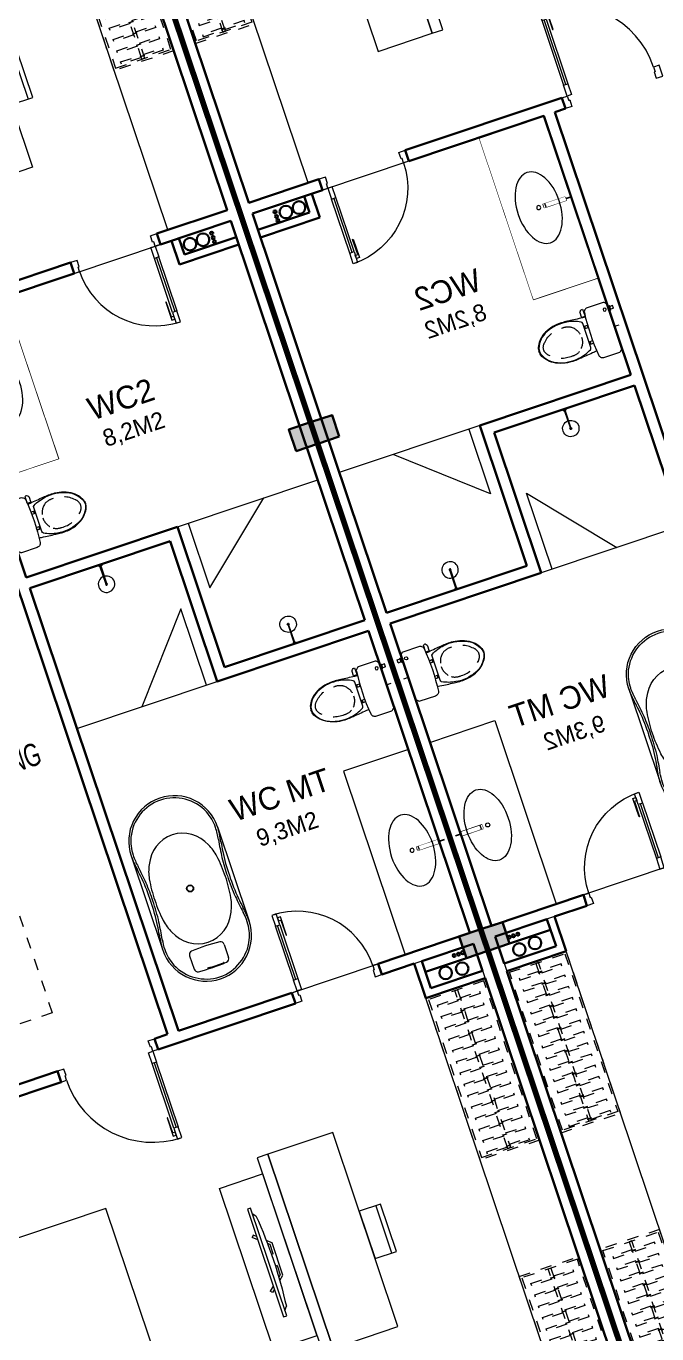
# Model space of a CAD drawing. Header units: metres. Extents: x 568332 to 569219, y 2065964 to 2066430.
# Drawn here: x 568486.28 to 568491.82, y 2066002.64 to 2066014.13 of the extents above; entities that cross this region are included whole.
import ezdxf

# ---------------------------------------------------------------- set-up
doc = ezdxf.new("R2010")
doc.units = ezdxf.units.M
for name, pattern in [('$AUDIT_BAD_LTYPE2', [0]), ('CENTER', [2, 1.25, -0.25, 0.25, -0.25]), ('HIDDEN', [0.375, 0.25, -0.125]), ('HIDDEN2', [0.1875, 0.125, -0.0625]), ('X-5M-G-MB PHONGNGU$0$HIDDEN2', [0.1875, 0.125, -0.0625]), ('xref-thap C (mb tang 32-2)$0$HIDDEN', [0.375, 0.25, -0.125])]:
    doc.linetypes.add(name, pattern=pattern)
doc.layers.get('0').update_dxf_attribs({"linetype": 'CONTINUOUS'})
doc.layers.get('DEFPOINTS').update_dxf_attribs({"linetype": 'CONTINUOUS'})
for name, color, linetype, lineweight in [('-CENTER', 143, 'CENTER', 13), ('-CONCRETE', 1, 'CONTINUOUS', 35), ('-DIM', 9, 'CONTINUOUS', 13), ('-DOOR', 137, 'CONTINUOUS', 9), ('-FURNITURE', 46, 'CONTINUOUS', 9), ('-KH', 143, 'CONTINUOUS', 13), ('-STEEL1', 1, 'CONTINUOUS', 35), ('-WALL', 4, 'CONTINUOUS', 35), ('TEXT25', 2, 'CONTINUOUS', 13)]:
    doc.layers.add(name, color=color, linetype=linetype, lineweight=lineweight)
doc.layers.add('-RANH GIOI LO DAT', color=12, linetype='CONTINUOUS')
doc.layers.add('ChiaLo', color=128, linetype='CENTER')
doc.styles.add('SVN_AVO_thuong', font='')
doc.styles.add('T1', font='', dxfattribs={"height": 200})
doc.styles.get('SVN_AVO_thuong').set_extended_font_data('SVN-Avo')
doc.styles.get('T1').set_extended_font_data('VNgeometric Light')

# ---------------------------------------------------------------- blocks, each defined once
blk = doc.blocks.new('*U187')
at = {"linetype": 'X-5M-G-MB PHONGNGU$0$HIDDEN2'}
for points in [[(0, 600.0000000004657), (0, 0), (1636.196318108544, -5.568266150429466e-10), (1636.196318108544, 599.9999999999088)], [(1616.196318108544, 579.9996613718355), (1616.196318108544, 19.99966137183562), (20, 20.00000000046566), (20, 580.0000000004657)], [(1616.196318108544, 286.6991212949177), (1616.196318108544, 313.0991212948245), (20, 313.0991212953813), (19.99999859370291, 286.6991212952417)], [(113.7817614636733, 319.1750910408318), (109.4317788550979, 319.1750910408318), (109.4317788550979, 280.441767644881), (113.7817614636733, 280.441767644881)], [(227.7817614636733, 319.1750910407849), (223.4317788550979, 319.1750910407849), (223.4317788550979, 280.4417676448341), (227.7817614636733, 280.4417676448341)], [(341.7817614636733, 319.175091040738), (337.4317788550979, 319.175091040738), (337.4317788550979, 280.4417676447872), (341.7817614636733, 280.4417676447872)], [(455.7817614636733, 319.1750910406911), (451.4317788550979, 319.1750910406911), (451.4317788550979, 280.4417676447403), (455.7817614636733, 280.4417676447403)], [(569.7817614636733, 319.1750910406442), (565.431778855098, 319.1750910406442), (565.431778855098, 280.4417676446934), (569.7817614636733, 280.4417676446934)], [(683.7817614636733, 319.1750910405973), (679.431778855098, 319.1750910405973), (679.431778855098, 280.4417676446465), (683.7817614636733, 280.4417676446465)], [(797.7817614636733, 319.1750910405504), (793.431778855098, 319.1750910405504), (793.431778855098, 280.4417676445996), (797.7817614636733, 280.4417676445996)], [(911.7817614636733, 319.1750910405035), (907.431778855098, 319.1750910405035), (907.431778855098, 280.4417676445527), (911.7817614636733, 280.4417676445527)], [(1025.781761463673, 319.1750910404566), (1021.431778855098, 319.1750910404566), (1021.431778855098, 280.4417676445057), (1025.781761463673, 280.4417676445057)], [(1139.781761463673, 319.1750910404097), (1135.431778855098, 319.1750910404097), (1135.431778855098, 280.4417676444588), (1139.781761463673, 280.4417676444588)], [(1253.781761463673, 319.1750910403628), (1249.431778855098, 319.1750910403628), (1249.431778855098, 280.4417676444119), (1253.781761463673, 280.4417676444119)], [(1367.781761463673, 319.1750910403159), (1363.431778855098, 319.1750910403159), (1363.431778855098, 280.441767644365), (1367.781761463673, 280.441767644365)], [(1481.781761463673, 319.175091040269), (1477.431778855098, 319.175091040269), (1477.431778855098, 280.4417676443181), (1481.781761463673, 280.4417676443181)], [(1595.781761463673, 319.175091040222), (1591.431778855098, 319.175091040222), (1591.431778855098, 280.4417676442712), (1595.781761463673, 280.4417676442712)]]:
    blk.add_lwpolyline(points, close=True, dxfattribs=at)
for points in [[(122.2409142897814, 313.1103512093413), (122.2409142897814, 515.2497102723445), (100.1765458012815, 515.2497102723445), (100.1765458012815, 313.1103512093413)], [(236.2409142897814, 313.1103512092944), (236.2409142897814, 515.2497102722975), (214.1765458012815, 515.2497102722975), (214.1765458012815, 313.1103512092944)], [(350.2409142897814, 313.1103512092475), (350.2409142897814, 515.2497102722507), (328.1765458012815, 515.2497102722507), (328.1765458012815, 313.1103512092475)], [(464.2409142897814, 313.1103512092006), (464.2409142897814, 515.2497102722037), (442.1765458012815, 515.2497102722037), (442.1765458012815, 313.1103512092006)], [(578.2409142897814, 313.1103512091537), (578.2409142897814, 515.2497102721569), (556.1765458012815, 515.2497102721569), (556.1765458012815, 313.1103512091537)], [(692.2409142897814, 313.1103512091068), (692.2409142897814, 515.24971027211), (670.1765458012815, 515.24971027211), (670.1765458012815, 313.1103512091068)], [(806.2409142897814, 313.1103512090599), (806.2409142897814, 515.249710272063), (784.1765458012815, 515.249710272063), (784.1765458012815, 313.1103512090599)], [(920.2409142897814, 313.110351209013), (920.2409142897814, 515.2497102720162), (898.1765458012815, 515.2497102720162), (898.1765458012815, 313.110351209013)], [(1034.240914289781, 313.1103512089661), (1034.240914289781, 515.2497102719692), (1012.176545801281, 515.2497102719692), (1012.176545801281, 313.1103512089661)], [(1148.240914289781, 313.1103512089192), (1148.240914289781, 515.2497102719224), (1126.176545801281, 515.2497102719224), (1126.176545801281, 313.1103512089192)], [(1262.240914289781, 313.1103512088723), (1262.240914289781, 515.2497102718754), (1240.176545801281, 515.2497102718754), (1240.176545801281, 313.1103512088723)], [(1376.240914289781, 313.1103512088254), (1376.240914289781, 515.2497102718285), (1354.176545801281, 515.2497102718285), (1354.176545801281, 313.1103512088254)], [(1490.240914289781, 313.1103512087785), (1490.240914289781, 515.2497102717816), (1468.176545801281, 515.2497102717816), (1468.176545801281, 313.1103512087785)], [(1604.240914289781, 313.1103512087315), (1604.240914289781, 515.2497102717347), (1582.176545801281, 515.2497102717347), (1582.176545801281, 313.1103512087315)], [(100.1765458012815, 286.7103512094345), (100.1765458012815, 92.0852110228024), (122.2409142897814, 92.0852110228024), (122.2409142897814, 286.7103512094345)], [(214.1765458012815, 286.7103512093876), (214.1765458012815, 92.08521102275549), (236.2409142897814, 92.08521102275549), (236.2409142897814, 286.7103512093876)], [(328.1765458012815, 286.7103512093407), (328.1765458012815, 92.08521102270858), (350.2409142897814, 92.08521102270858), (350.2409142897814, 286.7103512093407)], [(442.1765458012815, 286.7103512092938), (442.1765458012815, 92.08521102266168), (464.2409142897814, 92.08521102266168), (464.2409142897814, 286.7103512092938)], [(556.1765458012815, 286.7103512092469), (556.1765458012815, 92.08521102261477), (578.2409142897814, 92.08521102261477), (578.2409142897814, 286.7103512092469)], [(670.1765458012815, 286.7103512092), (670.1765458012815, 92.08521102256786), (692.2409142897814, 92.08521102256786), (692.2409142897814, 286.7103512092)], [(784.1765458012815, 286.7103512091531), (784.1765458012815, 92.08521102252095), (806.2409142897814, 92.08521102252095), (806.2409142897814, 286.7103512091531)], [(898.1765458012815, 286.7103512091062), (898.1765458012815, 92.08521102247404), (920.2409142897814, 92.08521102247404), (920.2409142897814, 286.7103512091062)], [(1012.176545801281, 286.7103512090592), (1012.176545801281, 92.08521102242715), (1034.240914289781, 92.08521102242715), (1034.240914289781, 286.7103512090592)], [(1126.176545801281, 286.7103512090123), (1126.176545801281, 92.08521102238024), (1148.240914289781, 92.08521102238024), (1148.240914289781, 286.7103512090123)], [(1240.176545801281, 286.7103512089654), (1240.176545801281, 92.08521102233333), (1262.240914289781, 92.08521102233333), (1262.240914289781, 286.7103512089654)], [(1354.176545801281, 286.7103512089186), (1354.176545801281, 92.08521102228642), (1376.240914289781, 92.08521102228642), (1376.240914289781, 286.7103512089186)], [(1468.176545801281, 286.7103512088717), (1468.176545801281, 92.0852110222395), (1490.240914289781, 92.0852110222395), (1490.240914289781, 286.7103512088717)], [(1582.176545801281, 286.7103512088247), (1582.176545801281, 92.0852110221926), (1604.240914289781, 92.0852110221926), (1604.240914289781, 286.7103512088247)]]:
    blk.add_lwpolyline(points, dxfattribs=at)
blk = doc.blocks.new('*U189')
at = {"linetype": 'X-5M-G-MB PHONGNGU$0$HIDDEN2'}
for points in [[(0, 600.0000000004657), (0, 0), (1636.196318366162, -5.568266151489479e-10), (1636.196318366162, 599.9999999999088)], [(1616.196318366162, 579.9996613718355), (1616.196318366162, 19.99966137183562), (20, 20.00000000046566), (20, 580.0000000004657)], [(1616.196318366162, 286.6991212949177), (1616.196318366162, 313.0991212948245), (20, 313.0991212953813), (19.99999859370291, 286.6991212952417)], [(113.7817614636733, 319.1750910408318), (109.4317788550979, 319.1750910408318), (109.4317788550979, 280.441767644881), (113.7817614636733, 280.441767644881)], [(227.7817614636733, 319.1750910407849), (223.4317788550979, 319.1750910407849), (223.4317788550979, 280.4417676448341), (227.7817614636733, 280.4417676448341)], [(341.7817614636733, 319.175091040738), (337.4317788550979, 319.175091040738), (337.4317788550979, 280.4417676447872), (341.7817614636733, 280.4417676447872)], [(455.7817614636733, 319.1750910406911), (451.4317788550979, 319.1750910406911), (451.4317788550979, 280.4417676447403), (455.7817614636733, 280.4417676447403)], [(569.7817614636733, 319.1750910406442), (565.431778855098, 319.1750910406442), (565.431778855098, 280.4417676446934), (569.7817614636733, 280.4417676446934)], [(683.7817614636733, 319.1750910405973), (679.431778855098, 319.1750910405973), (679.431778855098, 280.4417676446465), (683.7817614636733, 280.4417676446465)], [(797.7817614636733, 319.1750910405504), (793.431778855098, 319.1750910405504), (793.431778855098, 280.4417676445996), (797.7817614636733, 280.4417676445996)], [(911.7817614636733, 319.1750910405035), (907.431778855098, 319.1750910405035), (907.431778855098, 280.4417676445527), (911.7817614636733, 280.4417676445527)], [(1025.781761463673, 319.1750910404566), (1021.431778855098, 319.1750910404566), (1021.431778855098, 280.4417676445057), (1025.781761463673, 280.4417676445057)], [(1139.781761463673, 319.1750910404097), (1135.431778855098, 319.1750910404097), (1135.431778855098, 280.4417676444588), (1139.781761463673, 280.4417676444588)], [(1253.781761463673, 319.1750910403628), (1249.431778855098, 319.1750910403628), (1249.431778855098, 280.4417676444119), (1253.781761463673, 280.4417676444119)], [(1367.781761463673, 319.1750910403159), (1363.431778855098, 319.1750910403159), (1363.431778855098, 280.441767644365), (1367.781761463673, 280.441767644365)], [(1481.781761463673, 319.175091040269), (1477.431778855098, 319.175091040269), (1477.431778855098, 280.4417676443181), (1481.781761463673, 280.4417676443181)], [(1595.781761463673, 319.175091040222), (1591.431778855098, 319.175091040222), (1591.431778855098, 280.4417676442712), (1595.781761463673, 280.4417676442712)]]:
    blk.add_lwpolyline(points, close=True, dxfattribs=at)
for points in [[(122.2409142897814, 313.1103512093413), (122.2409142897814, 515.2497102723445), (100.1765458012815, 515.2497102723445), (100.1765458012815, 313.1103512093413)], [(236.2409142897814, 313.1103512092944), (236.2409142897814, 515.2497102722975), (214.1765458012815, 515.2497102722975), (214.1765458012815, 313.1103512092944)], [(350.2409142897814, 313.1103512092475), (350.2409142897814, 515.2497102722507), (328.1765458012815, 515.2497102722507), (328.1765458012815, 313.1103512092475)], [(464.2409142897814, 313.1103512092006), (464.2409142897814, 515.2497102722037), (442.1765458012815, 515.2497102722037), (442.1765458012815, 313.1103512092006)], [(578.2409142897814, 313.1103512091537), (578.2409142897814, 515.2497102721569), (556.1765458012815, 515.2497102721569), (556.1765458012815, 313.1103512091537)], [(692.2409142897814, 313.1103512091068), (692.2409142897814, 515.24971027211), (670.1765458012815, 515.24971027211), (670.1765458012815, 313.1103512091068)], [(806.2409142897814, 313.1103512090599), (806.2409142897814, 515.249710272063), (784.1765458012815, 515.249710272063), (784.1765458012815, 313.1103512090599)], [(920.2409142897814, 313.110351209013), (920.2409142897814, 515.2497102720162), (898.1765458012815, 515.2497102720162), (898.1765458012815, 313.110351209013)], [(1034.240914289781, 313.1103512089661), (1034.240914289781, 515.2497102719692), (1012.176545801281, 515.2497102719692), (1012.176545801281, 313.1103512089661)], [(1148.240914289781, 313.1103512089192), (1148.240914289781, 515.2497102719224), (1126.176545801281, 515.2497102719224), (1126.176545801281, 313.1103512089192)], [(1262.240914289781, 313.1103512088723), (1262.240914289781, 515.2497102718754), (1240.176545801281, 515.2497102718754), (1240.176545801281, 313.1103512088723)], [(1376.240914289781, 313.1103512088254), (1376.240914289781, 515.2497102718285), (1354.176545801281, 515.2497102718285), (1354.176545801281, 313.1103512088254)], [(1490.240914289781, 313.1103512087785), (1490.240914289781, 515.2497102717816), (1468.176545801281, 515.2497102717816), (1468.176545801281, 313.1103512087785)], [(1604.240914289781, 313.1103512087315), (1604.240914289781, 515.2497102717347), (1582.176545801281, 515.2497102717347), (1582.176545801281, 313.1103512087315)], [(100.1765458012815, 286.7103512094345), (100.1765458012815, 92.0852110228024), (122.2409142897814, 92.0852110228024), (122.2409142897814, 286.7103512094345)], [(214.1765458012815, 286.7103512093876), (214.1765458012815, 92.08521102275549), (236.2409142897814, 92.08521102275549), (236.2409142897814, 286.7103512093876)], [(328.1765458012815, 286.7103512093407), (328.1765458012815, 92.08521102270858), (350.2409142897814, 92.08521102270858), (350.2409142897814, 286.7103512093407)], [(442.1765458012815, 286.7103512092938), (442.1765458012815, 92.08521102266168), (464.2409142897814, 92.08521102266168), (464.2409142897814, 286.7103512092938)], [(556.1765458012815, 286.7103512092469), (556.1765458012815, 92.08521102261477), (578.2409142897814, 92.08521102261477), (578.2409142897814, 286.7103512092469)], [(670.1765458012815, 286.7103512092), (670.1765458012815, 92.08521102256786), (692.2409142897814, 92.08521102256786), (692.2409142897814, 286.7103512092)], [(784.1765458012815, 286.7103512091531), (784.1765458012815, 92.08521102252095), (806.2409142897814, 92.08521102252095), (806.2409142897814, 286.7103512091531)], [(898.1765458012815, 286.7103512091062), (898.1765458012815, 92.08521102247404), (920.2409142897814, 92.08521102247404), (920.2409142897814, 286.7103512091062)], [(1012.176545801281, 286.7103512090592), (1012.176545801281, 92.08521102242715), (1034.240914289781, 92.08521102242715), (1034.240914289781, 286.7103512090592)], [(1126.176545801281, 286.7103512090123), (1126.176545801281, 92.08521102238024), (1148.240914289781, 92.08521102238024), (1148.240914289781, 286.7103512090123)], [(1240.176545801281, 286.7103512089654), (1240.176545801281, 92.08521102233333), (1262.240914289781, 92.08521102233333), (1262.240914289781, 286.7103512089654)], [(1354.176545801281, 286.7103512089186), (1354.176545801281, 92.08521102228642), (1376.240914289781, 92.08521102228642), (1376.240914289781, 286.7103512089186)], [(1468.176545801281, 286.7103512088717), (1468.176545801281, 92.0852110222395), (1490.240914289781, 92.0852110222395), (1490.240914289781, 286.7103512088717)], [(1582.176545801281, 286.7103512088247), (1582.176545801281, 92.0852110221926), (1604.240914289781, 92.0852110221926), (1604.240914289781, 286.7103512088247)]]:
    blk.add_lwpolyline(points, dxfattribs=at)
blk = doc.blocks.new('1800X2000')
at = {"layer": '-FURNITURE'}
blk.add_line((325497.3064970744, 17765.29446492715), (325497.3064973904, 19565.2944651944), dxfattribs=at)
for points in [[(323997.3057774993, 19565.2944651944), (325997.3064971831, 19565.2944651944), (325997.3064971831, 17765.29446484288), (323997.3057774993, 17765.29446484288)], [(325612.9490047574, 19390.79434491032), (325919.0064973457, 19390.79434491032), (325919.0064973457, 18691.29434485664), (325612.9490047574, 18691.29434485664)], [(325612.9490046239, 18629.79434491026), (325919.0064972151, 18629.79434491026), (325919.0064972151, 17946.79434485664), (325612.9490046239, 17946.79434485664)]]:
    blk.add_lwpolyline(points, close=True, dxfattribs=at)
blk = doc.blocks.new('A$C18091ED7')
for p, q in [((9.957147995010018e-09, -42.13376978135784), (0, -3.786117304116488e-07)), ((146.1412317672475, -26.59467297248193), (179.181621938591, -26.59467296488583)), ((146.1412317672475, -26.59467297248193), (146.1412317680188, -30.17859706786112)), ((146.1412317680188, -30.17859706786112), (165.7503655985456, -30.17859706340823)), ((153.0594147269658, -36.79204952501459), (146.1412317680188, -30.17859706786112)), ((152.3191092506386, -2.717133611440659e-07), (152.3191092568413, -26.59467297093943)), ((152.3191092506386, -2.717133611440659e-07), (179.1816219322718, -2.654269337654114e-07)), ((153.0594147269658, -36.79204952501459), (165.7503656001572, -36.79204952192958)), ((153.0594147275151, -39.73033438943094), (153.0594147269658, -36.79204952501459)), ((153.0594147275151, -39.73033438943094), (178.4413164740145, -39.73033438349376)), ((153.0594147275151, -39.73033438943094), (178.4413164740145, -39.73033438349376)), ((153.0594147275151, -39.73033438943094), (153.0594147281554, -42.13376974494895)), ((185.3594994290725, -30.17859705851879), (165.7503655985456, -30.17859706340823)), ((178.4413164733487, -36.79204951884458), (165.7503656001572, -36.79204952192958)), ((185.3594994290725, -30.17859705851879), (178.4413164733487, -36.79204951884458)), ((178.4413164733487, -36.79204951884458), (178.4413164740145, -39.73033438349376)), ((178.4413164740145, -39.73033438349376), (178.4413164746547, -42.1337697392446)), ((179.1816219322718, -2.654269337654114e-07), (179.181621938591, -26.59467296488583)), ((179.181621938591, -26.59467296488583), (185.3594994283012, -26.59467296337243)), ((185.3594994283012, -26.59467296337243), (185.3594994290725, -30.17859705851879)), ((-83.25994817525861, -267.3592828898691), (-83.259948167517, -299.9634285944048)), ((-83.25994817257379, -278.4883151478134), (-83.25994817046012, -287.6388527823146)), ((-60.91100930959874, -290.0299398849311), (-83.25994816994717, -290.0299398901407)), ((-62.88950393904452, -265.3807882612164), (-81.28145355204106, -265.3807882657275)), ((-60.91100931491019, -267.3592828844266), (-60.91100930728498, -299.9634285889624)), ((60.9110093945892, -267.3592828557594), (60.9110094022144, -299.9634285600623)), ((60.91100939990065, -290.029939856031), (83.25994826024908, -290.0299398510542)), ((62.88950401780676, -265.3807882316178), (81.2814536308033, -265.3807882273395)), ((83.25994825493763, -267.3592828505498), (83.25994826256283, -299.9634285550856)), ((83.25994825750604, -278.488315108727), (83.2599482596197, -287.6388527429954)), ((165.3959958605519, -261.9873972070927), (165.3959958671003, -289.7349902229907)), ((167.8691141396885, -259.5142789271486), (228.0810223811895, -259.5142789128586)), ((167.8691141472664, -292.2081085020036), (206.7175896017579, -292.2081084926904)), ((230.5541406641933, -274.3229751045001), (230.5541406613593, -261.9873971916386))]:
    blk.add_line(p, q)
for points in [[(230.0000000517721, -218.5046414944518, -0.1374073801801567), (225.4781190853137, -234.6482587013161), (221.7949787454636, -240.7070387715066, -0.2360805181595358), (198.2560902649639, -255.4947853636986, -0.0519608230665726), (-198.2560901437319, -255.4947854572965, -0.236080518165078), (-221.7949786317113, -240.7070388760185), (-225.4781189743626, -234.6482588077488, -0.1374073801809237), (-229.9999999484608, -218.5046416030382), (-229.9999999831671, -71.98694829508895, -0.1989123673786679), (-226.3782021181105, -63.2431547633314), (-208.8906150607545, -45.75556769772083, -0.1989123673792025), (-200.1468215308087, -42.13376982865157), (9.971699910238385e-09, -42.13376978135784), (200.1468215506357, -42.13376973403501, -0.1989123673792025), (208.8906150822841, -45.75556759897154), (226.3782021480001, -63.24315465634572, -0.1989123673791691), (230.0000000170658, -71.98694818626973)], [(144.14367173758, -618.9627606730501, -0.2124047892419209), (26.30999211127346, -734.491494372196, -0.0276853236339062), (-0.5628229983012716, -738.609219571983, -0.0222792448073508), (-26.30999181118386, -734.4914943844487, -0.2124047892421136), (-144.1436714920528, -618.9627607410075, -0.1427957259999892), (-167.2376623962118, -428.0139674870588, -0.0930051380368448), (-127.9331820271946, -309.1271633332653, -0.2564387014614383), (-111.240849547703, -299.9634286007786), (4.746470949612558e-08, -299.9634285748762), (111.2408496426324, -299.9634285482753, -0.2564387014619951), (127.933182126606, -309.1271632729331, -0.0930051380368741), (167.2376625517572, -428.0139674081001, -0.1427957260000456)]]:
    blk.add_lwpolyline(points, format="xyb", close=True)
at = {"linetype": 'xref-thap C (mb tang 32-2)$0$HIDDEN', "ltscale": 100}
blk.add_lwpolyline([(61.00044987679576, -669.0176259216969, -0.1990312026443698), (1.417429302819073e-07, -698.769823720475, -0.1990312026443799), (-61.00044960746891, -669.0176259504806, -0.2189240232571595), (-131.9321382956405, -478.313622940972, -0.1537914605682739), (-112.4681372026971, -403.989815428853, -0.2367011859554165), (5.876427167095244e-08, -347.5870280214876, -0.2367011859554843), (112.4681373467611, -403.9898153757968, -0.1537914605681893), (131.9321384748619, -478.313622878748, -0.2189240232571754)], format="xyb", close=True, dxfattribs=at)
blk.add_circle((165.7503656100234, -78.39166221523192), 13.90362011701458)
for centre, radius, start, end in [((-81.28145355158267, -267.3592828894034), 1.978494623656905, 90.00000001354867, 180.0000000133402), ((-62.88950393858613, -267.3592828848923), 1.978494623656905, 1.334021322268115e-08, 90.00000001354867), ((62.88950401826514, -267.3592828552937), 1.978494623656905, 90.00000001354867, 180.0000000133402), ((81.28145363126168, -267.3592828510155), 1.978494623656905, 1.334021322268115e-08, 90.00000001354867), ((167.8691141402633, -261.9873972065106), 2.473118279571131, 90.00000001354867, 180.0000000133402), ((167.8691141466952, -289.7349902224087), 2.473118279571131, 180.0000000133402, 270.0000000135486), ((206.717589598069, -276.6690117186226), 15.53909677420133, 270.0000000135486, 306.4658507565522), ((168.3527972659103, -224.7572911087773), 80.08895368617857, 306.4658507565522, 320.3122930343796), ((228.0810223845983, -274.3229751050822), 2.473118279571131, 320.3122930343796, 1.334021322268115e-08)]:
    blk.add_arc(centre, radius, start, end)
for points, knots in [([(-155.6468228230951, -259.4535552573798), (-156.6353001506941, -267.2522313103836), (-164.2940232875517, -328.394745314552), (-169.1545302536251, -385.0939582949213), (-183.68571763406, -527.7705276800843), (-135.602968026873, -679.1126648240606), (-50.29344375100118, -735.2493608418445), (-19.70048385594782, -741.0901266933652), (1.531116140540689e-07, -743.6724421556864)], [130.6139379315478, 130.6139379315478, 130.6139379315478, 130.6139379315478, 152.8521090939923, 311.1293507817257, 417.703951170228, 561.3833927516608, 697.6926317810714, 710.812262267882, 710.812262267882, 710.812262267882, 710.812262267882]), ([(155.6468228994709, -259.4535551877343), (156.6353002305841, -267.2522312389628), (164.2940233960289, -328.3947452375724), (169.1545303888706, -385.0939582149149), (183.6857178367027, -527.7705275934422), (135.6029683008201, -679.1126647599449), (50.29344405157826, -735.2493608178338), (19.70048415924612, -741.0901266841101), (1.530679583083838e-07, -743.6724421554536)], [130.613937934949, 130.613937934949, 130.613937934949, 130.613937934949, 152.8521090939923, 311.1293507817257, 417.703951170228, 561.3833927516608, 697.6926317810714, 710.812262267882, 710.812262267882, 710.812262267882, 710.812262267882])]:
    blk.add_open_spline(points, degree=3, knots=knots)
blk = doc.blocks.new('shower')
for points in [[(180919.3447017173, -32316.45425928477), (180912.3337561736, -32316.45425928477), (180912.3337561736, -32146.62790954509), (180919.3447017173, -32146.62790954509)], [(180929.3839969719, -32326.62790954066), (180902.2944609144, -32326.62790954066), (180902.2944609144, -32316.45425928477), (180929.3839969719, -32316.45425928477)]]:
    blk.add_lwpolyline(points, close=True)
for radius, start, end in [(72, 272.7906698559544, 267.2093301440456), (8.346062492523743, 294.8355446212717, 245.1644553787283)]:
    blk.add_arc((180915.8392289462, -32146.62790954416), radius, start, end)
blk = doc.blocks.new('Sink_Cicle')
blk.add_lwpolyline([(17.49999987077899, -50.00226151314564), (-17.49999987077899, -49.99773848685436), (-17.51615354442038, -252.2967581441626), (17.48384613892995, -252.3012811850058)], close=True)
blk.add_circle((0, -300), 17.5)
at = {"layer": 'DEFPOINTS'}
blk.add_line((0, -100), (0, 0), dxfattribs=at)
blk.add_wipeout([(17.499999870775355, -50.00226151314928), (-17.49999987078263, -49.99773848685436), (-17.516153544427652, -252.29675814416623), (17.48384613892631, -252.3012811850058)])
at = {"layer": '-FURNITURE', "linetype": 'Continuous'}
blk.add_ellipse((0, -300), major_axis=(-325, 0), ratio=0.5846153846153846, dxfattribs=at)
blk.add_line((-17.51421511289664, -237.2967582757119), (17.48578462866135, -237.3012813020032))
blk = doc.blocks.new('*U185')
at = {"ltscale": 300}
blk.add_lwpolyline([(0, 0), (1499.999999999953, 0), (1499.999999999953, -600), (0, -600)], close=True, dxfattribs=at)
blk.add_wipeout([(0, 7.275957614183426e-12), (1499.9999999999427, 7.275957614183426e-12), (1499.9999999999427, -600), (0, -600)], dxfattribs=at)
blk.add_blockref('Sink_Cicle', (749.9999999999764, 0), dxfattribs=at)
blk = doc.blocks.new('XR.MB.LM123$0$tvi 1')
blk.add_lwpolyline([(28.54445810673496, -2.291926648467779e-10), (28.54445810673496, -999.9999999999964), (-7.275957614183426e-12, -1000), (0, 0)], close=True)
for points in [[(28.54445810680045, -50.31958968611434), (52.37372755713295, -80.86315460130209)], [(-24.09820395050338, -235.5599978379832), (-39.09879504836863, -251.7939635238108)], [(0, -284.7849796677438), (-39.09879504836863, -251.7939635238108)], [(0, -255.9952397129928), (-24.09820395050338, -235.5599978379832)], [(69.66229681991535, -315.0836646851385), (111.1934016081432, -350.2927865858655), (111.193401608034, -649.712917566063), (69.68611289083492, -684.9110379843005)], [(89.09002233762294, -445.7449799550195), (89.09002233762294, -359.9578938602899), (70.91298945683957, -344.6203678706661)], [(89.09002233762294, -445.7449799550195), (73.49991829216015, -445.7449799550232)], [(89.09002233768115, -554.2550200447404), (89.09002233773936, -640.0421061392371), (70.91298945678864, -655.3796321293303)], [(89.09002233768115, -554.2550200447404), (73.49991829216015, -554.2550200447404)], [(0, -715.2150203320198), (-39.09879504836863, -748.2060364759491)], [(-24.09820395050338, -764.4400021620095), (-39.09879504836863, -748.2060364759491)], [(0, -744.004760287), (-24.09820395050338, -764.4400021620095)], [(28.54445810674224, -949.680410313882), (52.37372755713295, -919.1368453984578)]]:
    blk.add_lwpolyline(points)
blk.add_arc((-4025.16618952866, -499.9999999999964), 4099.025185406737, 354.1310878512652, 5.868912148527433)
blk = doc.blocks.new('A$C52EE6B0C')
for p, q in [((-17.20769670707523, 15.73427220259327), (17.21740616677562, 15.73427220259327)), ((-17.20769664159161, -15.76179078378482), (17.25286010079435, -15.76177874789573))]:
    blk.add_line(p, q)
for radius in [1.2047244094, 1.0625984252]:
    blk.add_circle((0.004854760598391294, -0.01375929062487558), radius)
for centre, radius, start, end in [((-17.24314525874797, -0.01207868778146803), 15.74633857169191, 90.00004679933201, 180.0060212317107), ((-17.21041953764507, 0.001682114729192108), 15.03342542002128, 114.0143397923319, 180.0588324882195), ((-17.25508472573711, 0.1019342582440004), 14.92367355756088, 89.89259614786677, 114.0143398310184), ((-18.18116453613038, -21.56814891623799), 37.31420158923805, 80.32537186998005, 88.55949406869577), ((-17.85723445771146, -16.41196067107376), 31.44385665188106, 80.95530103647799, 88.85173392611411), ((3.492732717044419, 116.0118507486186), 102.6900642221361, 260.8064278436171, 264.356453546728), ((10.00461303815246, 158.7953360565007), 145.2428134353977, 261.321760178495, 262.6566174950622), ((-0.8758374273893423, 77.0744670072454), 62.80248494290996, 262.9722866301048, 270.8034968767962), ((-0.4392543211579323, 89.40770245710155), 75.83928513553873, 265.3361413481834, 270.3355216603239), ((0.8855469487607479, 77.0744670072454), 62.80248494290996, 269.1965031232039, 277.0277133698951), ((0.5786736126174219, 84.46415005414747), 70.89675459107134, 269.5362586194438, 275.7509718273354), ((-18.4352474148327, 226.8786012548953), 214.5500408366301, 276.9922117853802, 278.5967700074263), ((-9.994903516751947, 158.7953360565007), 145.2428134353977, 277.3433825049378, 278.678239821505), ((18.19087405753089, -21.56814891623799), 37.31420158923805, 91.44050593130423, 99.67462813001998), ((17.49661970126908, -11.01489087357186), 26.04177352760918, 90.57161639594337, 98.52623542419117), ((17.38028173809289, 0.6458196171442978), 14.38048270410287, 65.5240217261104, 90.57161639594337), ((17.25285478011938, -0.01207868778146803), 15.74633857169191, 359.9939787682893, 89.999953200668), ((17.03142645675689, -0.1205247127218172), 15.22249436628161, 0.4018525137937155, 65.5240217261104), ((-7.450100970658241, -0.4025184732163325), 12.18724008712164, 113.3669392692271, 178.1720206420629), ((-5.419667109847069, -2.205582012422383), 14.69270855791083, 98.51976196149644, 117.8512947361469), ((-0.2559751088847406, -36.67531980102649), 49.54707038386372, 89.69837733597764, 98.51976196149644), ((0.26568463028525, -36.67531980102649), 49.54707038386372, 81.48023803850357, 90.30162266402236), ((5.429376631247578, -2.205582012422383), 14.69270855791083, 62.14870526385309, 81.48023803850357), ((7.459810492087854, -0.4025184732163325), 12.18724008712164, 1.827979357937088, 66.63306073077288), ((28.29923964393674, 2.770475775178056), 0.2863587186237817, 160.8078893687392, 185.677575747249), ((1.032724158198107, 0.0596931052277796), 27.11457574387047, 359.8447870516113, 5.677575747249001), ((28.14528837171383, 2.82406351249665), 0.1233475539422422, 123.474108831765, 160.8078893687392), ((28.11764562025201, 2.865868186636362), 0.07323016681635565, 85.79124561711077, 123.474108831765), ((28.11499697584077, 2.829875804425683), 0.1093198730242431, 39.09426345110634, 85.79124561711077), ((27.9923979784362, 2.718469867249951), 0.2748749163090767, 4.941295606222266, 41.00239497281166), ((1.841417531803017, 0.05082119413418695), 26.56153366930607, 359.8606935406443, 5.815426488843808), ((-17.24314525874797, -0.01544044824549928), 15.74633857169191, 179.9939787682893, 269.999953200668), ((-17.21041951692314, -0.02920073014684021), 15.03342545060523, 179.9411309193374, 245.9856601689816), ((-7.450100970658241, 0.3749993371893652), 12.18724008712164, 181.8279793579371, 246.6330607307729), ((7.459810492087854, 0.3749993371893652), 12.18724008712164, 293.3669392692271, 358.1720206420629), ((17.25285478011938, -0.01544044824549928), 15.74633857169191, 270.000046799332, 0.006021231710728335), ((17.0314264257031, 0.09300610912032425), 15.22249441194929, 294.4759783475301, 359.5981396082714), ((28.29923964393674, -2.797994911205024), 0.2863587186237817, 174.322424252751, 199.1921106312608), ((1.032724158198107, -0.08721224125474691), 27.11457574387047, 354.322424252751, 0.1552129483886985), ((28.14528837171383, -2.851582648523618), 0.1233475539422422, 199.1921106312608, 236.525891168235), ((28.11764562025201, -2.89338732266333), 0.07323016681635565, 236.525891168235, 274.2087543828892), ((28.11499697584077, -2.85739494045265), 0.1093198730242431, 274.2087543828892, 320.9057365488936), ((27.9923979784362, -2.745989003276918), 0.2748749163090767, 318.9976050271883, 355.0587043937777), ((1.841417531803017, -0.07834033016115427), 26.56153366930607, 354.1845735111562, 0.1393064593556944), ((-5.419667109847069, 2.178062876395416), 14.69270855791083, 242.1487052638531, 261.4802380385036), ((-0.2559751088847406, 36.64780066499952), 49.54707038386372, 261.4802380385036, 270.3016226640223), ((0.26568463028525, 36.64780066499952), 49.54707038386372, 269.6983773359776, 278.5197619614964), ((5.429376631247578, 2.178062876395416), 14.69270855791083, 278.5197619614964, 297.8512947361469), ((-17.25508472573711, -0.1294528978760354), 14.92367355756088, 245.9856601689816, 270.1074038521332), ((-18.18116453613038, 21.54062978021102), 37.31420158923805, 271.4405059313042, 279.6746281300199), ((-17.85723445771146, 16.38444203144172), 31.44385665188106, 271.1482660738859, 279.044698963522), ((3.492732717044419, -116.0393693881924), 102.6900642221361, 95.64354645327202, 99.19357215638293), ((10.00461303815246, -158.8228551925276), 145.2428134353977, 97.3433825049378, 98.67823982150497), ((-0.8758374273893423, -77.10198614327237), 62.80248494290996, 89.19650312320385, 97.02771336989514), ((-0.4392543211579323, -89.43522109673359), 75.83928513553873, 89.66447833967614, 94.66385865181664), ((0.5786736126174219, -84.4916686937795), 70.89675459107134, 84.24902817266455, 90.4637413805562), ((0.8855469487607479, -77.10198614327237), 62.80248494290996, 82.97228663010486, 90.80349687679617), ((-18.4352474148327, -226.9061198945274), 214.5500408366301, 81.40322999257371, 83.00778821461982), ((-9.994903516751947, -158.8228551925276), 145.2428134353977, 81.32176017849503, 82.65661749506219), ((18.19087405753089, 21.54062978021102), 37.31420158923805, 260.32537186998, 268.5594940686958), ((17.49661970126908, 10.98737223393982), 26.04177352760918, 261.4737645758088, 269.4283836040566), ((17.38028173809289, -0.6733382567763329), 14.38048270410287, 269.4283836040566, 294.4759782738896)]:
    blk.add_arc(centre, radius, start, end)
at = {"layer": 'DEFPOINTS'}
for tag, p in [('MODELNUMBER', (0, 0)), ('TRADENAME', (0, -0.001666666648816317)), ('PRODUCT', (0, -0.003333333355840296)), ('MATERIAL', (0, -0.005000000004656613))]:
    blk.add_attdef(tag, p, '', height=0.001, dxfattribs=at)
blk = doc.blocks.new('*U188')
at = {"linetype": 'X-5M-G-MB PHONGNGU$0$HIDDEN2'}
for points in [[(0, 600.0000000004657), (0, 0), (2097.744466765977, -7.467387643661202e-10), (2097.744466765977, 599.9999999997189)], [(2077.744466765977, 579.9996613716455), (2077.744466765977, 19.9996613716457), (20, 20.00000000046566), (20, 580.0000000004657)], [(2077.744466765977, 286.6991212947278), (2077.744466765977, 313.0991212946346), (20, 313.0991212953813), (19.99999859370291, 286.6991212952417)], [(113.7817614636733, 319.1750910408318), (109.4317788550979, 319.1750910408318), (109.4317788550979, 280.441767644881), (113.7817614636733, 280.441767644881)], [(227.7817614636733, 319.1750910407849), (223.4317788550979, 319.1750910407849), (223.4317788550979, 280.4417676448341), (227.7817614636733, 280.4417676448341)], [(341.7817614636733, 319.175091040738), (337.4317788550979, 319.175091040738), (337.4317788550979, 280.4417676447872), (341.7817614636733, 280.4417676447872)], [(455.7817614636733, 319.1750910406911), (451.4317788550979, 319.1750910406911), (451.4317788550979, 280.4417676447403), (455.7817614636733, 280.4417676447403)], [(569.7817614636733, 319.1750910406442), (565.431778855098, 319.1750910406442), (565.431778855098, 280.4417676446934), (569.7817614636733, 280.4417676446934)], [(683.7817614636733, 319.1750910405973), (679.431778855098, 319.1750910405973), (679.431778855098, 280.4417676446465), (683.7817614636733, 280.4417676446465)], [(797.7817614636733, 319.1750910405504), (793.431778855098, 319.1750910405504), (793.431778855098, 280.4417676445996), (797.7817614636733, 280.4417676445996)], [(911.7817614636733, 319.1750910405035), (907.431778855098, 319.1750910405035), (907.431778855098, 280.4417676445527), (911.7817614636733, 280.4417676445527)], [(1025.781761463673, 319.1750910404566), (1021.431778855098, 319.1750910404566), (1021.431778855098, 280.4417676445057), (1025.781761463673, 280.4417676445057)], [(1139.781761463673, 319.1750910404097), (1135.431778855098, 319.1750910404097), (1135.431778855098, 280.4417676444588), (1139.781761463673, 280.4417676444588)], [(1253.781761463673, 319.1750910403628), (1249.431778855098, 319.1750910403628), (1249.431778855098, 280.4417676444119), (1253.781761463673, 280.4417676444119)], [(1367.781761463673, 319.1750910403159), (1363.431778855098, 319.1750910403159), (1363.431778855098, 280.441767644365), (1367.781761463673, 280.441767644365)], [(1481.781761463673, 319.175091040269), (1477.431778855098, 319.175091040269), (1477.431778855098, 280.4417676443181), (1481.781761463673, 280.4417676443181)], [(1595.781761463673, 319.175091040222), (1591.431778855098, 319.175091040222), (1591.431778855098, 280.4417676442712), (1595.781761463673, 280.4417676442712)], [(1709.781761463673, 319.1750910401751), (1705.431778855098, 319.1750910401751), (1705.431778855098, 280.4417676442243), (1709.781761463673, 280.4417676442243)], [(1823.781761463673, 319.1750910401282), (1819.431778855098, 319.1750910401282), (1819.431778855098, 280.4417676441774), (1823.781761463673, 280.4417676441774)], [(1937.781761463673, 319.1750910400813), (1933.431778855098, 319.1750910400813), (1933.431778855098, 280.4417676441305), (1937.781761463673, 280.4417676441305)], [(2051.781761463673, 319.1750910400344), (2047.431778855098, 319.1750910400344), (2047.431778855098, 280.4417676440836), (2051.781761463673, 280.4417676440836)]]:
    blk.add_lwpolyline(points, close=True, dxfattribs=at)
for points in [[(122.2409142897814, 313.1103512093413), (122.2409142897814, 515.2497102723445), (100.1765458012815, 515.2497102723445), (100.1765458012815, 313.1103512093413)], [(236.2409142897814, 313.1103512092944), (236.2409142897814, 515.2497102722975), (214.1765458012815, 515.2497102722975), (214.1765458012815, 313.1103512092944)], [(350.2409142897814, 313.1103512092475), (350.2409142897814, 515.2497102722507), (328.1765458012815, 515.2497102722507), (328.1765458012815, 313.1103512092475)], [(464.2409142897814, 313.1103512092006), (464.2409142897814, 515.2497102722037), (442.1765458012815, 515.2497102722037), (442.1765458012815, 313.1103512092006)], [(578.2409142897814, 313.1103512091537), (578.2409142897814, 515.2497102721569), (556.1765458012815, 515.2497102721569), (556.1765458012815, 313.1103512091537)], [(692.2409142897814, 313.1103512091068), (692.2409142897814, 515.24971027211), (670.1765458012815, 515.24971027211), (670.1765458012815, 313.1103512091068)], [(806.2409142897814, 313.1103512090599), (806.2409142897814, 515.249710272063), (784.1765458012815, 515.249710272063), (784.1765458012815, 313.1103512090599)], [(920.2409142897814, 313.110351209013), (920.2409142897814, 515.2497102720162), (898.1765458012815, 515.2497102720162), (898.1765458012815, 313.110351209013)], [(1034.240914289781, 313.1103512089661), (1034.240914289781, 515.2497102719692), (1012.176545801281, 515.2497102719692), (1012.176545801281, 313.1103512089661)], [(1148.240914289781, 313.1103512089192), (1148.240914289781, 515.2497102719224), (1126.176545801281, 515.2497102719224), (1126.176545801281, 313.1103512089192)], [(1262.240914289781, 313.1103512088723), (1262.240914289781, 515.2497102718754), (1240.176545801281, 515.2497102718754), (1240.176545801281, 313.1103512088723)], [(1376.240914289781, 313.1103512088254), (1376.240914289781, 515.2497102718285), (1354.176545801281, 515.2497102718285), (1354.176545801281, 313.1103512088254)], [(1490.240914289781, 313.1103512087785), (1490.240914289781, 515.2497102717816), (1468.176545801281, 515.2497102717816), (1468.176545801281, 313.1103512087785)], [(1604.240914289781, 313.1103512087315), (1604.240914289781, 515.2497102717347), (1582.176545801281, 515.2497102717347), (1582.176545801281, 313.1103512087315)], [(1718.240914289781, 313.1103512086846), (1718.240914289781, 515.2497102716878), (1696.176545801281, 515.2497102716878), (1696.176545801281, 313.1103512086846)], [(1832.240914289781, 313.1103512086377), (1832.240914289781, 515.2497102716409), (1810.176545801281, 515.2497102716409), (1810.176545801281, 313.1103512086377)], [(1946.240914289781, 313.1103512085908), (1946.240914289781, 515.2497102715939), (1924.176545801281, 515.2497102715939), (1924.176545801281, 313.1103512085908)], [(2060.240914289781, 313.1103512085439), (2060.240914289781, 515.2497102715471), (2038.176545801281, 515.2497102715471), (2038.176545801281, 313.1103512085439)], [(100.1765458012815, 286.7103512094345), (100.1765458012815, 92.0852110228024), (122.2409142897814, 92.0852110228024), (122.2409142897814, 286.7103512094345)], [(214.1765458012815, 286.7103512093876), (214.1765458012815, 92.08521102275549), (236.2409142897814, 92.08521102275549), (236.2409142897814, 286.7103512093876)], [(328.1765458012815, 286.7103512093407), (328.1765458012815, 92.08521102270858), (350.2409142897814, 92.08521102270858), (350.2409142897814, 286.7103512093407)], [(442.1765458012815, 286.7103512092938), (442.1765458012815, 92.08521102266168), (464.2409142897814, 92.08521102266168), (464.2409142897814, 286.7103512092938)], [(556.1765458012815, 286.7103512092469), (556.1765458012815, 92.08521102261477), (578.2409142897814, 92.08521102261477), (578.2409142897814, 286.7103512092469)], [(670.1765458012815, 286.7103512092), (670.1765458012815, 92.08521102256786), (692.2409142897814, 92.08521102256786), (692.2409142897814, 286.7103512092)], [(784.1765458012815, 286.7103512091531), (784.1765458012815, 92.08521102252095), (806.2409142897814, 92.08521102252095), (806.2409142897814, 286.7103512091531)], [(898.1765458012815, 286.7103512091062), (898.1765458012815, 92.08521102247404), (920.2409142897814, 92.08521102247404), (920.2409142897814, 286.7103512091062)], [(1012.176545801281, 286.7103512090592), (1012.176545801281, 92.08521102242715), (1034.240914289781, 92.08521102242715), (1034.240914289781, 286.7103512090592)], [(1126.176545801281, 286.7103512090123), (1126.176545801281, 92.08521102238024), (1148.240914289781, 92.08521102238024), (1148.240914289781, 286.7103512090123)], [(1240.176545801281, 286.7103512089654), (1240.176545801281, 92.08521102233333), (1262.240914289781, 92.08521102233333), (1262.240914289781, 286.7103512089654)], [(1354.176545801281, 286.7103512089186), (1354.176545801281, 92.08521102228642), (1376.240914289781, 92.08521102228642), (1376.240914289781, 286.7103512089186)], [(1468.176545801281, 286.7103512088717), (1468.176545801281, 92.0852110222395), (1490.240914289781, 92.0852110222395), (1490.240914289781, 286.7103512088717)], [(1582.176545801281, 286.7103512088247), (1582.176545801281, 92.0852110221926), (1604.240914289781, 92.0852110221926), (1604.240914289781, 286.7103512088247)], [(1696.176545801281, 286.7103512087778), (1696.176545801281, 92.0852110221457), (1718.240914289781, 92.0852110221457), (1718.240914289781, 286.7103512087778)], [(1810.176545801281, 286.7103512087309), (1810.176545801281, 92.08521102209879), (1832.240914289781, 92.08521102209879), (1832.240914289781, 286.7103512087309)], [(1924.176545801281, 286.710351208684), (1924.176545801281, 92.08521102205188), (1946.240914289781, 92.08521102205188), (1946.240914289781, 286.710351208684)], [(2038.176545801281, 286.7103512086371), (2038.176545801281, 92.08521102200497), (2060.240914289781, 92.08521102200497), (2060.240914289781, 286.7103512086371)]]:
    blk.add_lwpolyline(points, dxfattribs=at)
blk = doc.blocks.new('X-5M-G-MB PHONGNGU$0$A$C25DB0C3F')
at = {"elevation": -1.640194e-10}
for points in [[(197.042397281708, 437.8598038521595), (197.0369402521756, -4.041241481900215e-06), (2.670008689165115e-05, 0.002451622160151601), (0.005483729648403823, 437.8622595155612)], [(0.005483729648403823, 437.8622595155612), (197.0369402521756, 437.8622595153283), (197.0369402521756, -4.041241481900215e-06), (0.005483729648403823, -4.041226929984987e-06)]]:
    blk.add_lwpolyline(points, close=True, dxfattribs=at)
at = {"elevation": -1.640194e-10, "flags": 128}
blk.add_lwpolyline([(43.79146451898851, 437.8617138124537), (43.78600748942699, 0.001905919052660465)], dxfattribs=at)
blk = doc.blocks.new('*U148')
at = {"linetype": '$AUDIT_BAD_LTYPE2'}
for p, q in [((70, 100), (69.99999999999999, 600.0000000000018)), ((89.99999999999999, 600.0000000000018), (90, 100))]:
    blk.add_line(p, q, dxfattribs=at)
for points in [[(49.99999999999999, 600.0000000000018), (89.99999999999999, 600.0000000000018), (89.99999999999999, 700.0000000000018), (49.99999999999999, 700.0000000000018), (49.99999999999999, 600.0000000000018)], [(49.99999999999999, 602.9059272893373), (50, 100)], [(50, 100), (90, 100), (90, 0), (50, 0), (50, 100)]]:
    blk.add_lwpolyline(points)
for points in [[(118.2698876160139, 494.515618111911), (118.2698876160139, 664.1349438079942), (89.99999999999999, 664.1349438079942), (89.99999999999999, 635.8650561920094), (112.6159100928053, 635.8650561920094), (112.6159100928053, 494.515618111911)], [(0, 0), (50, 0), (50, -40), (60, -40), (60, -99.99998804123416), (0, -99.99998804123416)], [(800.0000000000018, 7.105427357600876e-15), (750.0000000000018, 7.105427357600876e-15), (750.0000000000018, -40), (740.0000000000018, -40), (740.0000000000018, -99.99998804123415), (800.0000000000018, -99.99998804123415)]]:
    blk.add_lwpolyline(points, close=True)
at = {"linetype": '$AUDIT_BAD_LTYPE2', "ltscale": 0.3}
blk.add_arc((50, 0), 700.0000000000018, 0, 90, dxfattribs=at)
blk = doc.blocks.new('*U149')
at = {"linetype": '$AUDIT_BAD_LTYPE2'}
for p, q in [((70, 100), (70, 699.9999999999982)), ((90, 699.9999999999982), (90, 100))]:
    blk.add_line(p, q, dxfattribs=at)
for points in [[(50, 699.9999999999982), (90, 699.9999999999982), (90, 799.9999999999982), (50, 799.9999999999982), (50, 699.9999999999982)], [(50, 702.9059272893337), (50, 100)], [(50, 100), (90, 100), (90, 0), (50, 0), (50, 100)]]:
    blk.add_lwpolyline(points)
for points in [[(118.2698876160139, 594.5156181119073), (118.2698876160139, 764.1349438079906), (90, 764.1349438079906), (90, 735.8650561920058), (112.6159100928053, 735.8650561920058), (112.6159100928053, 594.5156181119073)], [(0, 0), (50, 0), (50, -40), (60, -40), (60, -99.99999999999272), (0, -99.99999999999272)], [(899.9999999999982, 1.3252863207713e-28), (849.9999999999982, 1.3252863207713e-28), (849.9999999999982, -40.00000000000001), (839.9999999999982, -40.00000000000001), (839.9999999999982, -99.99999999999272), (899.9999999999982, -99.99999999999272)]]:
    blk.add_lwpolyline(points, close=True)
at = {"linetype": '$AUDIT_BAD_LTYPE2', "ltscale": 0.3}
blk.add_arc((50, 0), 799.9999999999982, 0, 90, dxfattribs=at)
blk = doc.blocks.new('A$C5C575821')
at = {"layer": '-CONCRETE'}
h = blk.add_hatch(color=256, dxfattribs=at)
h.dxf.hatch_style = 1
h.paths.add_polyline_path([(-0.00237559899687767, 200.0000000000146), (-0.00237559899687767, 1.455191522836685e-11), (199.9976244010031, 1.455191522836685e-11), (199.9976244010031, 200.0000000000146)])
blk.add_lwpolyline([(-0.00237559899687767, 1.455191522836685e-11), (199.9976244010031, 1.455191522836685e-11), (199.9976244010031, 200.0000000000146), (-0.00237559899687767, 200.0000000000146)], close=True, dxfattribs=at)
blk = doc.blocks.new('TRUC M4')
at = {"layer": '-WALL'}
for p in [(5600.091917738144, 8999.884963189143), (5600.091917724931, 4299.810387884143)]:
    blk.add_blockref('A$C5C575821', p, dxfattribs=at)
blk = doc.blocks.new('M4- T3')
at = {"layer": '-CONCRETE'}
blk.add_line((722572.4807619327, 36040.65847674727), (722192.6165543946, 36040.65847682203), dxfattribs=at)
for centre, radius in [((722267.9654613414, 42761.38894192949, 5.66516857499076e-09), 55), ((722388.8079115467, 42761.38894192949, 5.66516857499076e-09), 55), ((722479.3047196444, 42792.21569990348, 5.66516857499076e-09), 13), ((722479.3047196444, 42750.46628188742, 5.66516857499076e-09), 13), ((722479.3047196444, 42712.19629493779, 5.66516857499076e-09), 13), ((722477.121635216, 36096.23026655572, 5.66516857499076e-09), 13), ((722518.8710532321, 36096.23026655572, 5.66516857499076e-09), 13), ((722557.1410401817, 36096.23026655572, 5.66516857499076e-09), 13), ((722359.3309084398, 35975.42340253484, 5.66516857499076e-09), 55), ((722507.94839319, 35964.89100825279, 5.66516857499076e-09), 55)]:
    blk.add_circle(centre, radius, dxfattribs=at)
at = {"layer": '-DOOR'}
blk.add_line((721222.5264153124, 42841.25006676854), (722022.5264153148, 42841.25006676854), dxfattribs=at)
blk.add_lwpolyline([(721022.4511023043, 36240.63029542255), (721822.4511022919, 36240.63030905851)], dxfattribs=at)
at = {"layer": '-FURNITURE'}
for p, q in [((721372.5264153124, 40441.25006676854), (722672.6229760458, 40441.25006676842)), ((719972.5343052291, 39040.7558230126), (721272.5343876875, 39040.75582290818))]:
    blk.add_line(p, q, dxfattribs=at)
at = {"layer": '-FURNITURE', "ltscale": 5}
for p, q in [((720274.7878513408, 36832.82397985393), (720274.7209601102, 36710.50077865766)), ((720594.7936871515, 36832.06912719207), (720594.7275377882, 36711.25563132139))]:
    blk.add_line(p, q, dxfattribs=at)
at = {"layer": '-FURNITURE'}
for points in [[(722122.6082896127, 42941.25006682116), (722122.6376646049, 46341.06484041251), (722672.549882103, 46341.06484030727), (722672.5205071107, 42941.25006671592)], [(720572.599773481, 45441.31821018194), (720672.599773481, 45441.31821018194), (720672.599773447, 43841.44755122454), (720572.599773447, 43841.44755122454)], [(720672.599773447, 45441.31821018194), (721172.599773447, 45441.31821018194), (721172.599773447, 43841.44755122454), (720672.599773447, 43841.44755122454)], [(722672.6257761812, 36240.63030882359), (722672.6159790519, 37940.33036563794), (722072.6159790519, 37940.33036563794), (722072.6159790519, 36240.63030892417)], [(722122.5621242172, 31740.93705882916), (722122.6188844156, 36140.63030895444), (722672.6194773719, 36140.6303088492), (722672.5627171735, 31740.93705872392)], [(720372.618291185, 34962.06039211251), (720272.6182908004, 34962.06039211251), (720272.6182908004, 33162.06039176443), (720372.618291185, 33162.06039176443)], [(720372.6182908004, 33162.06039174464), (720972.6188841413, 33162.06039174464), (720972.6188841413, 34962.06039211251), (720372.6182908004, 34962.06039211251)], [(719872.6176977402, 33312.36605871624), (719872.6176982485, 34812.09044536161), (720272.6182912048, 34812.09044529141), (720272.6182906965, 33312.36605864616)]]:
    blk.add_lwpolyline(points, close=True, dxfattribs=at)
for points in [[(721472.5264153124, 40441.25006676854), (721472.526415102, 39841.25006676854), (722172.5264153124, 40441.25006655783)], [(721172.5343876875, 39040.7558229069), (721172.534387477, 39747.32103571847), (720572.5343876875, 39040.75582269665)]]:
    blk.add_lwpolyline(points, dxfattribs=at)
at = {"layer": '-FURNITURE', "ltscale": 5}
for centre, radius, start, end in [((720308.9625403804, 36833.10964036109), 34.19417278572232, 97.79750243452449, 180.4786434530145), ((720429.7814230507, 35188.5078270466), 1683.161974464355, 85.38531070387563, 94.27462811874067), ((720560.5822376066, 36832.33244726648), 34.19417278572232, 359.5587913525278, 82.2399324158464), ((720308.929940501, 36710.18151468718), 34.19417278572232, 179.4650466892902, 262.1461876841188), ((720429.3420955574, 38354.82828564504), 1683.174451148718, 265.7381508553732, 274.6274353079788), ((720560.5504345705, 36711.02591716433), 34.19417278572232, 277.7037576793745, 0.3848987822681355)]:
    blk.add_arc(centre, radius, start, end, dxfattribs=at)
at = {"layer": '-KH', "linetype": 'HIDDEN2', "ltscale": 5}
blk.add_lwpolyline([(718972.3638870139, 36741.25006676912), (717472.6484042627, 36741.25006676912), (717472.6484042627, 40241.25006676889), (718972.3638870139, 40241.25006676889)], close=True, dxfattribs=at)
at = {"layer": '-RANH GIOI LO DAT', "linetype": 'HIDDEN', "ltscale": 10, "const_width": 50}
blk.add_lwpolyline([(716772.6383235147, 48540.98193657298), (722772.6145765688, 48540.98193657286), (722772.6636013242, 28541.00532258167), (716772.6873482702, 28541.00532258167)], close=True, dxfattribs=at)
at = {"layer": '-WALL'}
for p, q in [((722672.6229763825, 42941.25006676854), (722672.6229771082, 46340.8805667479)), ((719772.512663207, 42841.25006676854), (719772.5126632042, 42941.25006676854)), ((719772.5126632042, 42941.25006676854), (721222.5264153159, 42941.25006676854)), ((721222.5264153159, 42941.25006676854), (721222.5264153124, 42841.25006676854)), ((722022.5264153148, 42841.25006676854), (722022.5264153148, 42941.25006676854)), ((722022.5264153148, 42941.25006676854), (722672.6229763825, 42941.25006676854)), ((719872.5191807905, 42841.25006676854), (719772.512663207, 42841.25006676854)), ((719872.5191807786, 36240.63030995608), (719872.5191807905, 42841.25006676854)), ((722672.6229763941, 42841.25006676854), (722022.5264153148, 42841.25006676854)), ((722122.6082896127, 42621.25006671592), (722122.6082896127, 42841.2500667158)), ((722192.6082896127, 42691.25006671592), (722192.6082896127, 42841.25006671592)), ((722672.9696414147, 40941.15890718221), (722672.6229763941, 42841.25006676854)), ((722192.6082896127, 42691.25006671592), (722672.5218031369, 42691.25006671592)), ((722122.6082896127, 42621.25006671592), (722672.5224079492, 42621.25006671592)), ((722672.6229760458, 39140.7558228147), (722672.9696414147, 40941.15890718221)), ((721272.5343877219, 40341.25006248573), (719972.4453708681, 40341.25009818694)), ((719972.4453708681, 40341.25009818694), (719972.4480765283, 36240.6303092095)), ((721372.5264153124, 40441.25006676854), (719972.445700536, 40441.25006676854)), ((721272.5343876875, 39040.75582290818), (721272.5343877219, 40341.25006248573)), ((721372.5343877245, 40441.25005962995), (721372.5343876898, 39140.75582290131)), ((721372.5343876898, 39140.75582290131), (722672.6229760458, 39140.7558228147)), ((722672.6229760363, 39040.7558228147), (721272.5343876875, 39040.75582290818)), ((716972.6685261454, 36240.6303102435), (718852.5126632021, 36240.63030996865)), ((718852.5126632021, 36240.63030996865), (718852.5126632196, 36140.63030926154)), ((719752.5126631942, 36140.63030853185), (719752.5126632117, 36240.63030926154)), ((719752.5126632117, 36240.63030926154), (719872.5191807786, 36240.63030995608)), ((719972.4480765283, 36240.6303092095), (721022.4511023043, 36240.63030919274)), ((721022.4511023043, 36240.63030919274), (721022.4511022868, 36140.63031322083)), ((721822.4511022745, 36140.63030905851), (721822.4511022919, 36240.63030905851)), ((721822.4511022919, 36240.63030905851), (722672.6229757727, 36240.63030882347)), ((716872.6685261519, 36140.63030997587), (718852.5026588845, 36140.63030997296)), ((718852.5126632196, 36140.63030926154), (716872.6685261452, 36140.63031025817)), ((721022.4511022868, 36140.63031322083), (719752.5126631942, 36140.63030853185)), ((722122.6165544142, 36140.63030896455), (721822.4511022745, 36140.63030905851)), ((722122.6165543492, 35820.58732244202), (722122.6165544142, 36140.63030896455)), ((722672.9768709696, 36140.63030879227), (722192.6165544142, 36140.63030894264)), ((722192.6165543492, 35890.58732244202), (722192.6165544142, 36140.63030894264)), ((722672.6194759037, 35890.58603230996), (722672.6194759686, 36140.45047431048)), ((722672.9529830315, 35890.58603141358), (722672.9768709696, 36140.63030879227)), ((722192.6165543492, 35890.58732244202), (722672.9529830313, 35890.58603141357)), ((722122.6165543492, 35820.58732244202), (722672.9479165727, 35820.58603153955)), ((722672.6584122847, 31740.69149495072), (722672.9479165727, 35820.58603153954))]:
    blk.add_line(p, q, dxfattribs=at)
at = {"layer": '-DIM', "xscale": -1, "rotation": 359.9999999899488}
blk.add_blockref('1800X2000', (1042869.977772024, 15396.76586995907), dxfattribs=at)
at = {"layer": '-DOOR', "xscale": -1}
blk.add_blockref('*U149', (719772.5126631923, 42941.25006676854), dxfattribs=at)
at = {"layer": '-DOOR', "rotation": 180}
for name, p in [('*U148', (722022.5264153148, 42841.2500787273)), ('*U149', (719752.5126632052, 36140.63030851788))]:
    blk.add_blockref(name, p, dxfattribs=at)
at = {"layer": '-DOOR'}
blk.add_blockref('*U148', (721022.4511022868, 36240.63029542255), dxfattribs=at)
at = {"layer": '-FURNITURE', "extrusion": (0, 0, -1), "xscale": 0.916666666665974, "yscale": 0.916666666665974, "zscale": -0.916666666665974, "rotation": 270}
for name, p in [('*U188', (-722672.6229771082, 46340.8805667479)), ('*U187', (-722672.6257761633, 35820.58607529911)), ('*U189', (-722672.6472854957, 33240.7836838918))]:
    blk.add_blockref(name, p, dxfattribs=at)
at = {"layer": '-FURNITURE', "xscale": -1}
for name, p, rotation in [('X-5M-G-MB PHONGNGU$0$A$C25DB0C3F', (721369.6345776354, 44422.44929732782), 359.9992859249025), ('A$C18091ED7', (722714.7581840442, 38540.54309421642), 270), ('X-5M-G-MB PHONGNGU$0$A$C25DB0C3F', (721169.6530956454, 33793.28812284155), 359.9992859249025)]:
    blk.add_blockref(name, p, dxfattribs=dict(at, rotation=rotation))
at = {"layer": '-FURNITURE'}
for name, p, rotation in [('A$C18091ED7', (719930.3189197511, 40891.25006675853), 89.99999999999999), ('shower', (901538.3291082382, 8014.622170795614), 180)]:
    blk.add_blockref(name, p, dxfattribs=dict(at, rotation=rotation))
at = {"layer": '-FURNITURE', "xscale": -1}
blk.add_blockref('shower', (902938.417910811, 71467.38373239865), dxfattribs=at)
at = {"layer": '-FURNITURE', "xscale": 25.39829667096628, "yscale": 25.39829667096628, "zscale": 25.39829667096628, "rotation": 270}
blk.add_blockref('A$C52EE6B0C', (720468.3234548788, 37392.9023664643), dxfattribs=at).add_auto_attribs({'MODELNUMBER': 'K-1800', 'TRADENAME': 'ABRAZO', 'PRODUCT': 'BATH', 'MATERIAL': 'LITHOCAST'})
at = {"layer": '-FURNITURE', "extrusion": (0, 0, -1), "rotation": 179.9963102775916}
blk.add_blockref('XR.MB.LM123$0$tvi 1', (-720048.1001114091, 33562.21824031863), dxfattribs=at)
at = {"layer": 'TEXT25'}
for s, height, style, p in [('WC2', 200, 'SVN_AVO_thuong', (720962.433069298, 41562.92226868686)), ('8,2M2', 150, 'T1', (721003.5548668671, 41304.30538186016)), ('WC MT', 200, 'SVN_AVO_thuong', (721024.908326895, 37822.71229703717)), ('9,3M2', 150, 'T1', (721164.5471019079, 37543.84404748135))]:
    blk.add_text(s, height=height, rotation=359.9999999899488, dxfattribs=dict(at, style=style)).set_placement(p)
at = {"layer": 'TEXT25', "style": 'SVN_AVO_thuong', "width": 0.7}
blk.add_text('SẢNH TẦNG', height=200, rotation=359.9999999899488, dxfattribs=at).set_placement((718504.5498317538, 38846.17124305379))
at = {"layer": '-FURNITURE', "extrusion": (0, 0, -1), "xscale": -1, "zscale": -1, "rotation": 270}
blk.add_blockref('*U185', (-719972.4526479817, 41341.25006676854), dxfattribs=at)
at = {"layer": '-FURNITURE', "xscale": -1, "rotation": 270}
blk.add_blockref('Sink_Cicle', (722722.6208776166, 37090.48033728106), dxfattribs=at)
at = {"layer": '-WALL'}
for p, q in [((722772.6194792537, 46540.88190639955), (722772.6553478593, 31540.69149495072)), ((719972.445700536, 42841.25006676854), (719972.4456291152, 40441.25009818694)), ((721222.5264153124, 42841.25006676854), (719972.445700536, 42841.25006676854)), ((722672.6229757727, 36240.63030882347), (722672.6229760363, 39040.7558228147))]:
    blk.add_line(p, q, dxfattribs=at)
at = {"layer": '-STEEL1'}
blk.add_blockref('TRUC M4', (716972.3912198066, 31740.84808886312), dxfattribs=at)

msp = doc.modelspace()

# ---------------------------------------------------------------- linework, layer by layer
at = {"layer": 'ChiaLo', "ltscale": 5}
msp.add_lwpolyline([(568486.3559872777, 2066017.857933514), (568492.7191329182, 2065998.897150571)], dxfattribs=at)

# ---------------------------------------------------------------- next in the draw order: block references
at = {"layer": '-CENTER', "color": 2, "true_color": 0xf1eb1f, "xscale": -0.001, "yscale": 0.001, "zscale": 0.001, "rotation": 18.55149990383196}
msp.add_blockref('M4- T3', (569187.0169373692, 2066201.794479705), dxfattribs=at)

# ---------------------------------------------------------------- next in the draw order: block references
at = {"layer": '-CENTER', "color": 2, "true_color": 0xf1eb1f, "xscale": 0.001, "yscale": 0.001, "zscale": 0.001, "rotation": 18.55149973248752}
msp.add_blockref('M4- T3', (567816.5850452505, 2065741.884228666), dxfattribs=at)

doc.saveas('drawing.dxf')
